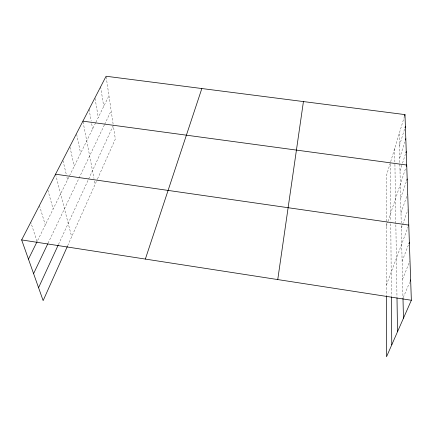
<?xml version="1.0" encoding="UTF-8"?>
<svg xmlns="http://www.w3.org/2000/svg" width="433" height="433" viewBox="0 0 433 433"><rect width="100%" height="100%" fill="white"/><g stroke="black" fill="none" stroke-linecap="round" stroke-linejoin="round"><path stroke-width="0.32" stroke-dasharray="2.17 1.62" d="M390.285 162.954L386.214 176.328L386.42 295.052M390.663 161.698L404.595 115.887M399.41 145.699L404.99 127.724M399.702 158.04L404.795 141.981M400 170.889L402.295 163.826M402.501 163.181L405.418 154.191M386.301 226.421L387.768 222.015M387.973 221.387L405.862 167.603M400.644 198.244L406.755 180.328M400.985 212.825L407.469 194.336M401.342 228.061L407.994 209.664M386.404 285.011L408.535 225.723M402.116 261.202L408.887 243.714M402.538 279.263L409.748 261.353M403.242 297.639L409.634 282.408M67.651 245.76L97.257 179.506M97.522 178.905L115.33 139.063L113.316 125.408M58.498 244.434L113.045 126.003M48.036 243.265L104.407 124.866M104.683 124.287L111.151 110.702M95.59 122.885L37.076 241.641L30.765 222.259M95.888 122.279L108.954 95.763M39.43 205.453L45.292 224.965M47.863 190.082L53.129 209.058M55.554 174.196L71.656 236.797M63.007 160.713L66.303 174.515M66.936 177.14L67.564 179.771M69.973 147.182L74.222 166.261M76.646 134.23L80.603 153.304M83.044 121.814L93.993 178.428M94.497 181.026L95.125 184.274M89.057 109.24L91.19 121.051M91.666 123.676L92.613 128.926M95.071 98.459L98.269 117.446M100.629 86.811L103.714 106.399M106.177 76.895L113.219 124.742M399.134 133.84L401.218 222.762M401.277 225.409L402.971 297.595M394.669 148.524L394.907 163.631M394.918 164.28L396.985 297.255M390.295 164.269L390.761 221.122M390.783 223.758L391.378 296.318"/><path stroke-width="0.65" d="M277.753 279.572L303.43 101.571M404.595 115.887L404.985 114.604L106.08 76.246L21.65 239.925L43.143 300.616L67.386 246.355M404.99 127.724L405.391 126.441M405.407 140.054L405.813 138.771M405.835 152.909L406.251 151.626M145.353 259.075L201.843 88.532M406.284 166.321L406.711 165.038L82.914 121.153M406.755 180.328L407.193 179.051M408.887 243.714L409.369 242.464M410.143 281.19L410.652 279.972M404.985 114.604L411.35 300.253L386.528 356.754L386.42 295.723M38.569 287.707L58.217 245.04M33.585 273.624L47.754 243.855M28.454 259.14L37.076 241.641M55.554 174.196L408.774 225.095M21.65 239.925L411.35 300.253M402.988 298.25L403.453 318.228M396.996 297.92L397.526 331.721M391.383 296.973L391.778 344.798"/></g></svg>
